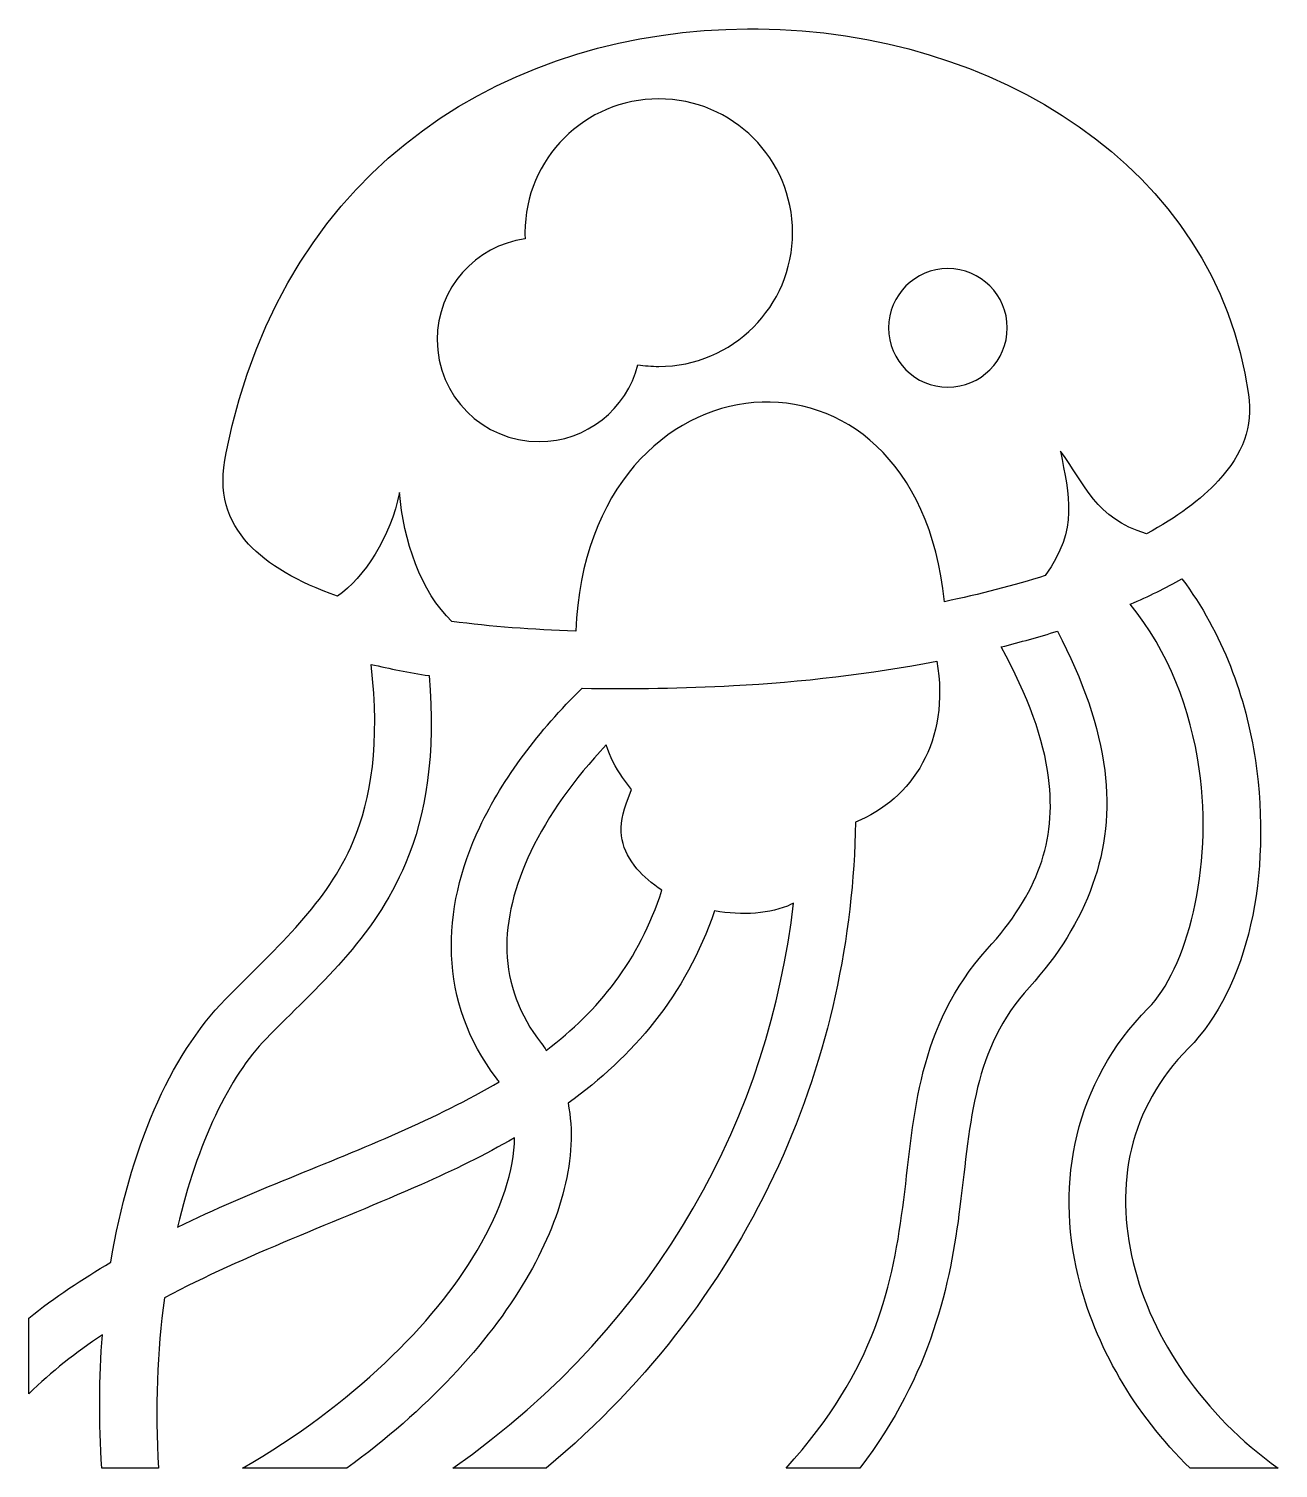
# Model space of a CAD drawing. Header units: centimetres. Extents: x -9.9 to 7.5, y -10 to 10.
import ezdxf

# ---------------------------------------------------------------- set-up
doc = ezdxf.new("R2010")
doc.units = ezdxf.units.CM
doc.header["$MEASUREMENT"] = 0
doc.layers.add('Layer 1', color=7, linetype='Continuous')

msp = doc.modelspace()

# ---------------------------------------------------------------- linework, layer by layer
at = {"layer": 'Layer 1'}
for points, knots in [([(0.09488, 9.96876), (-3.11389, 9.94801), (-6.32625, 8.17746), (-7.15143, 4.07317), (-7.15143, 4.07317), (-7.26554, 3.50559), (-7.14266, 3.13822), (-6.83913, 2.80547), (-6.83913, 2.80547), (-6.57853, 2.51982), (-6.15238, 2.27205), (-5.60306, 2.08208), (-5.60306, 2.08208), (-5.22903, 2.33572), (-4.86862, 2.89993), (-4.73988, 3.52237), (-4.73988, 3.52237), (-4.69198, 2.8659), (-4.4404, 2.12804), (-4.01122, 1.72897), (-4.01122, 1.72897), (-3.47117, 1.65619), (-2.88968, 1.61292), (-2.29161, 1.59454), (-2.29161, 1.59454), (-2.12948, 5.56752), (2.44532, 5.95791), (2.83453, 2.00298), (2.83453, 2.00298), (3.326, 2.10574), (3.79883, 2.22761), (4.23788, 2.36799), (4.23788, 2.36799), (4.70624, 3.02817), (4.56224, 3.46731), (4.44998, 4.09688), (4.44998, 4.09688), (4.79407, 3.63156), (4.92783, 3.16518), (5.64392, 2.9478), (5.64392, 2.9478), (6.06358, 3.17424), (6.40438, 3.4248), (6.64275, 3.68574), (6.64275, 3.68574), (6.98697, 4.06255), (7.12743, 4.4319), (7.06316, 4.88626), (7.06316, 4.88626), (6.61297, 8.06813), (3.50671, 9.93356), (0.24776, 9.96877), (0.24776, 9.96877), (0.19682, 9.96932), (0.14584, 9.96911), (0.0949, 9.96877), (0.0949, 9.96877), (0.0949, 9.96877), (0.09488, 9.96876), (0.09488, 9.96876)], [0, 0, 0, 0, 0.0625, 0.0625, 0.0625, 0.0625, 0.125, 0.125, 0.125, 0.125, 0.1875, 0.1875, 0.1875, 0.1875, 0.25, 0.25, 0.25, 0.25, 0.3125, 0.3125, 0.3125, 0.3125, 0.375, 0.375, 0.375, 0.375, 0.4375, 0.4375, 0.4375, 0.4375, 0.5, 0.5, 0.5, 0.5, 0.5625, 0.5625, 0.5625, 0.5625, 0.625, 0.625, 0.625, 0.625, 0.6875, 0.6875, 0.6875, 0.6875, 0.75, 0.75, 0.75, 0.75, 0.8125, 0.8125, 0.8125, 0.8125, 0.875, 0.875, 0.875, 0.875, 1, 1, 1, 1]), ([(-1.13727, 8.99498), (-0.10976, 8.99498), (0.72343, 8.16301), (0.72343, 7.13563), (0.72343, 7.13563), (0.72343, 6.10812), (-0.10981, 5.27493), (-1.13723, 5.27493), (-1.13723, 5.27493), (-1.23582, 5.27493), (-1.33259, 5.28252), (-1.42709, 5.29728), (-1.42709, 5.29728), (-1.58244, 4.68374), (-2.13825, 4.22862), (-2.80016, 4.22862), (-2.80016, 4.22862), (-3.58246, 4.22862), (-4.21675, 4.86299), (-4.21675, 5.64525), (-4.21675, 5.64525), (-4.21675, 6.36143), (-3.68526, 6.95372), (-2.99514, 7.0486), (-2.99514, 7.0486), (-2.99649, 7.07736), (-2.99649, 7.10658), (-2.99649, 7.13563), (-2.99649, 7.13563), (-2.99649, 8.16305), (-2.16464, 8.99494), (-1.13718, 8.99494), (-1.13718, 8.99494), (-1.13718, 8.99494), (-1.13727, 8.99498), (-1.13727, 8.99498)], [0, 0, 0, 0, 0.1, 0.1, 0.1, 0.1, 0.2, 0.2, 0.2, 0.2, 0.3, 0.3, 0.3, 0.3, 0.4, 0.4, 0.4, 0.4, 0.5, 0.5, 0.5, 0.5, 0.6, 0.6, 0.6, 0.6, 0.7, 0.7, 0.7, 0.7, 0.8, 0.8, 0.8, 0.8, 1, 1, 1, 1]), ([(2.88323, 6.63483), (3.33864, 6.63483), (3.70816, 6.26527), (3.70816, 5.80994), (3.70816, 5.80994), (3.70816, 5.35465), (3.3386, 4.9864), (2.88323, 4.9864), (2.88323, 4.9864), (2.42782, 4.9864), (2.05969, 5.35465), (2.05969, 5.80994), (2.05969, 5.80994), (2.05969, 6.26535), (2.42782, 6.63491), (2.88323, 6.63491), (2.88323, 6.63491), (2.88323, 6.63491), (2.88323, 6.63483), (2.88323, 6.63483)], [0, 0, 0, 0, 0.16666667, 0.16666667, 0.16666667, 0.16666667, 0.33333333, 0.33333333, 0.33333333, 0.33333333, 0.5, 0.5, 0.5, 0.5, 0.66666667, 0.66666667, 0.66666667, 0.66666667, 1, 1, 1, 1]), ([(6.13675, 2.32055), (5.91242, 2.19405), (5.67185, 2.07652), (5.41863, 1.96744), (5.41863, 1.96744), (5.95458, 1.31194), (6.25693, 0.50379), (6.37795, -0.32017), (6.37795, -0.32017), (6.58268, -1.71403), (6.19439, -3.12054), (5.66898, -3.65017), (5.66898, -3.65017), (4.64388, -4.68329), (4.38088, -6.07331), (4.69385, -7.37141), (4.69385, -7.37141), (4.92885, -8.34612), (5.47375, -9.28153), (6.25145, -10.04515), (6.25145, -10.04515), (6.25145, -10.04515), (7.47558, -10.04517), (7.47558, -10.04517), (7.47558, -10.04517), (6.43728, -9.30597), (5.71498, -8.24671), (5.45953, -7.1869), (5.45953, -7.1869), (5.19809, -6.10301), (5.40024, -5.04021), (6.2291, -4.20487), (6.2291, -4.20487), (7.05918, -3.36817), (7.3918, -1.79678), (7.15806, -0.20545), (7.15806, -0.20545), (7.02894, 0.67375), (6.70307, 1.56771), (6.13675, 2.32066), (6.13675, 2.32066), (6.13675, 2.32066), (6.13675, 2.32055), (6.13675, 2.32055)], [0, 0, 0, 0, 0.08333333, 0.08333333, 0.08333333, 0.08333333, 0.16666667, 0.16666667, 0.16666667, 0.16666667, 0.25, 0.25, 0.25, 0.25, 0.33333333, 0.33333333, 0.33333333, 0.33333333, 0.41666667, 0.41666667, 0.41666667, 0.41666667, 0.5, 0.5, 0.5, 0.5, 0.58333333, 0.58333333, 0.58333333, 0.58333333, 0.66666667, 0.66666667, 0.66666667, 0.66666667, 0.75, 0.75, 0.75, 0.75, 0.83333333, 0.83333333, 0.83333333, 0.83333333, 1, 1, 1, 1]), ([(4.40533, 1.59315), (4.15245, 1.51362), (3.89088, 1.44156), (3.62383, 1.37447), (3.62383, 1.37447), (3.99955, 0.68654), (4.21587, 0.08645), (4.2827, -0.44141), (4.2827, -0.44141), (4.39579, -1.33423), (4.13309, -2.04902), (3.43146, -2.82778), (3.43146, -2.82778), (2.45662, -3.90981), (2.41901, -5.12644), (2.26918, -6.31191), (2.26918, -6.31191), (2.12159, -7.48005), (1.88735, -8.66573), (0.63256, -10.04512), (0.63256, -10.04512), (0.63256, -10.04512), (1.6591, -10.04513), (1.6591, -10.04513), (1.6591, -10.04513), (2.6627, -8.72561), (2.91545, -7.48064), (3.05064, -6.41067), (3.05064, -6.41067), (3.20611, -5.18021), (3.22943, -4.22983), (4.01654, -3.35619), (4.01654, -3.35619), (4.82309, -2.46096), (5.20517, -1.45589), (5.06416, -0.34245), (5.06416, -0.34245), (4.98666, 0.26924), (4.76485, 0.90572), (4.40529, 1.59327), (4.40529, 1.59327), (4.40529, 1.59327), (4.40533, 1.59315), (4.40533, 1.59315)], [0, 0, 0, 0, 0.08333333, 0.08333333, 0.08333333, 0.08333333, 0.16666667, 0.16666667, 0.16666667, 0.16666667, 0.25, 0.25, 0.25, 0.25, 0.33333333, 0.33333333, 0.33333333, 0.33333333, 0.41666667, 0.41666667, 0.41666667, 0.41666667, 0.5, 0.5, 0.5, 0.5, 0.58333333, 0.58333333, 0.58333333, 0.58333333, 0.66666667, 0.66666667, 0.66666667, 0.66666667, 0.75, 0.75, 0.75, 0.75, 0.83333333, 0.83333333, 0.83333333, 0.83333333, 1, 1, 1, 1]), ([(2.72915, 1.17547), (1.80862, 0.99769), (0.84395, 0.88649), (-0.0975, 0.83686), (-0.0975, 0.83686), (-0.79226, 0.80017), (-1.50317, 0.78457), (-2.20063, 0.80123), (-2.20063, 0.80123), (-2.80388, 0.2094), (-3.29995, -0.44441), (-3.62506, -1.13061), (-3.62506, -1.13061), (-4.16797, -2.27648), (-4.20597, -3.56653), (-3.39052, -4.62262), (-3.39052, -4.62262), (-3.37808, -4.63873), (-3.36648, -4.65585), (-3.35493, -4.67272), (-3.35493, -4.67272), (-3.78656, -4.9291), (-4.25775, -5.15765), (-4.75701, -5.37903), (-4.75701, -5.37903), (-5.72843, -5.80956), (-6.79583, -6.19388), (-7.82739, -6.69151), (-7.82739, -6.69151), (-7.55309, -5.52611), (-7.10767, -4.59559), (-6.59659, -4.07444), (-6.59659, -4.07444), (-5.8799, -3.34354), (-5.10216, -2.69302), (-4.65686, -1.63528), (-4.65686, -1.63528), (-4.36852, -0.95026), (-4.23661, -0.11808), (-4.33006, 0.97513), (-4.33006, 0.97513), (-4.60795, 1.01797), (-4.87673, 1.0711), (-5.13522, 1.13199), (-5.13522, 1.13199), (-5.00998, 0.02592), (-5.13244, -0.73436), (-5.383, -1.32961), (-5.383, -1.32961), (-5.7443, -2.18794), (-6.4119, -2.76142), (-7.15933, -3.52374), (-7.15933, -3.52374), (-7.93868, -4.3184), (-8.49791, -5.6178), (-8.75387, -7.18181), (-8.75387, -7.18181), (-9.14898, -7.41217), (-9.53187, -7.66683), (-9.89502, -7.95795), (-9.89502, -7.95795), (-9.89502, -7.95795), (-9.89502, -9.00945), (-9.89502, -9.00945), (-9.89502, -9.00945), (-9.5807, -8.70386), (-9.2372, -8.43462), (-8.87245, -8.19114), (-8.87245, -8.19114), (-8.91744, -8.78554), (-8.92212, -9.40697), (-8.88173, -10.04527), (-8.88173, -10.04527), (-8.88173, -10.04527), (-8.09106, -10.04525), (-8.09106, -10.04525), (-8.09106, -10.04525), (-8.14407, -9.21517), (-8.10995, -8.41504), (-8.00925, -7.67718), (-8.00925, -7.67718), (-6.88041, -7.07468), (-5.62655, -6.6272), (-4.43691, -6.09984), (-4.43691, -6.09984), (-3.99313, -5.90317), (-3.55712, -5.69123), (-3.14151, -5.45151), (-3.14151, -5.45151), (-3.14678, -5.89529), (-3.31343, -6.42875), (-3.66203, -7.01974), (-3.66203, -7.01974), (-4.2636, -8.03936), (-5.38712, -9.15622), (-6.92347, -10.04529), (-6.92347, -10.04529), (-6.92347, -10.04529), (-5.47526, -10.0453), (-5.47526, -10.0453), (-5.47526, -10.0453), (-4.36262, -9.23871), (-3.51626, -8.32358), (-2.98339, -7.42034), (-2.98339, -7.42034), (-2.48686, -6.57867), (-2.25275, -5.71098), (-2.397, -4.97059), (-2.397, -4.97059), (-1.50093, -4.32108), (-0.76426, -3.4808), (-0.36113, -2.29419), (-0.36113, -2.29419), (0.0231, -2.36798), (0.41953, -2.33619), (0.70631, -2.20463), (0.70631, -2.20463), (0.71711, -2.19974), (0.72739, -2.194), (0.73794, -2.18886), (0.73794, -2.18886), (0.40119, -5.09267), (-1.0639, -7.97502), (-3.99807, -10.0453), (-3.99807, -10.0453), (-3.99807, -10.0453), (-2.70267, -10.0453), (-2.70267, -10.0453), (-2.70267, -10.0453), (0.23024, -7.59842), (1.54305, -4.2744), (1.59973, -1.06213), (1.59973, -1.06213), (2.38616, -0.74376), (2.92115, 0.06785), (2.72907, 1.17539), (2.72907, 1.17539), (2.72907, 1.17539), (2.72915, 1.17547), (2.72915, 1.17547)], [0, 0, 0, 0, 0.02777778, 0.02777778, 0.02777778, 0.02777778, 0.05555556, 0.05555556, 0.05555556, 0.05555556, 0.08333333, 0.08333333, 0.08333333, 0.08333333, 0.11111111, 0.11111111, 0.11111111, 0.11111111, 0.13888889, 0.13888889, 0.13888889, 0.13888889, 0.16666667, 0.16666667, 0.16666667, 0.16666667, 0.19444444, 0.19444444, 0.19444444, 0.19444444, 0.22222222, 0.22222222, 0.22222222, 0.22222222, 0.25, 0.25, 0.25, 0.25, 0.27777778, 0.27777778, 0.27777778, 0.27777778, 0.30555556, 0.30555556, 0.30555556, 0.30555556, 0.33333333, 0.33333333, 0.33333333, 0.33333333, 0.36111111, 0.36111111, 0.36111111, 0.36111111, 0.38888889, 0.38888889, 0.38888889, 0.38888889, 0.41666667, 0.41666667, 0.41666667, 0.41666667, 0.44444444, 0.44444444, 0.44444444, 0.44444444, 0.47222222, 0.47222222, 0.47222222, 0.47222222, 0.5, 0.5, 0.5, 0.5, 0.52777778, 0.52777778, 0.52777778, 0.52777778, 0.55555556, 0.55555556, 0.55555556, 0.55555556, 0.58333333, 0.58333333, 0.58333333, 0.58333333, 0.61111111, 0.61111111, 0.61111111, 0.61111111, 0.63888889, 0.63888889, 0.63888889, 0.63888889, 0.66666667, 0.66666667, 0.66666667, 0.66666667, 0.69444444, 0.69444444, 0.69444444, 0.69444444, 0.72222222, 0.72222222, 0.72222222, 0.72222222, 0.75, 0.75, 0.75, 0.75, 0.77777778, 0.77777778, 0.77777778, 0.77777778, 0.80555556, 0.80555556, 0.80555556, 0.80555556, 0.83333333, 0.83333333, 0.83333333, 0.83333333, 0.86111111, 0.86111111, 0.86111111, 0.86111111, 0.88888889, 0.88888889, 0.88888889, 0.88888889, 0.91666667, 0.91666667, 0.91666667, 0.91666667, 0.94444444, 0.94444444, 0.94444444, 0.94444444, 1, 1, 1, 1]), ([(-1.86593, 0.01181), (-1.81651, -0.15543), (-1.73841, -0.30378), (-1.63928, -0.44015), (-1.63928, -0.44015), (-1.63928, -0.44015), (-1.51539, -0.61009), (-1.51539, -0.61009), (-1.51539, -0.61009), (-1.51539, -0.61009), (-1.58792, -0.80777), (-1.58792, -0.80777), (-1.58792, -0.80777), (-1.72855, -1.19226), (-1.65075, -1.45328), (-1.44033, -1.70911), (-1.44033, -1.70911), (-1.35081, -1.8179), (-1.2316, -1.91894), (-1.09244, -2.00698), (-1.09244, -2.00698), (-1.41051, -2.98933), (-1.97362, -3.68328), (-2.70005, -4.2353), (-2.70005, -4.2353), (-2.72164, -4.20367), (-2.74365, -4.17239), (-2.76731, -4.14169), (-2.76731, -4.14169), (-3.39464, -3.32924), (-3.37183, -2.43528), (-2.91363, -1.46799), (-2.91363, -1.46799), (-2.67673, -0.96809), (-2.31387, -0.46439), (-1.86597, 0.01181), (-1.86597, 0.01181), (-1.86597, 0.01181), (-1.86593, 0.01181), (-1.86593, 0.01181)], [0, 0, 0, 0, 0.09090909, 0.09090909, 0.09090909, 0.09090909, 0.18181818, 0.18181818, 0.18181818, 0.18181818, 0.27272727, 0.27272727, 0.27272727, 0.27272727, 0.36363636, 0.36363636, 0.36363636, 0.36363636, 0.45454545, 0.45454545, 0.45454545, 0.45454545, 0.54545455, 0.54545455, 0.54545455, 0.54545455, 0.63636364, 0.63636364, 0.63636364, 0.63636364, 0.72727273, 0.72727273, 0.72727273, 0.72727273, 0.81818182, 0.81818182, 0.81818182, 0.81818182, 1, 1, 1, 1])]:
    msp.add_open_spline(points, degree=3, knots=knots, dxfattribs=at)

doc.saveas('drawing.dxf')
